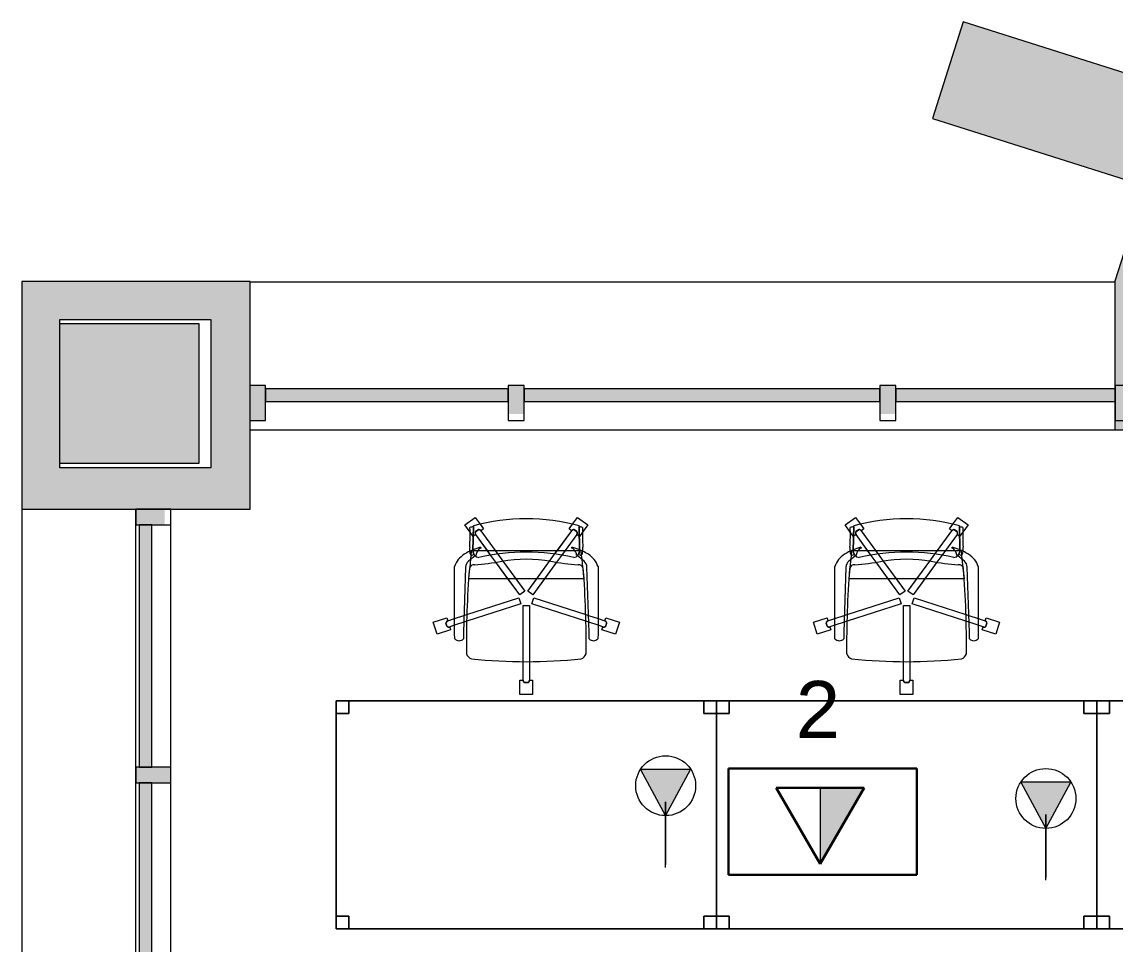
# Model space of a CAD drawing. Header units: inches. Extents: x 385 to 2249, y -1781 to -36.
# Drawn here: x 392.5 to 565, y -181.6 to -36 of the extents above; entities that cross this region are included whole.
import ezdxf

# ---------------------------------------------------------------- set-up
doc = ezdxf.new("R2010")
doc.units = ezdxf.units.IN
doc.header["$MEASUREMENT"] = 0
for name, color, linetype, lineweight in [('A-ANNO-NOTE', 131, 'Continuous', 30), ('A-COLS', 52, 'Continuous', 13), ('A-DETL', 90, 'Continuous', 9), ('A-GLAZ-CURT', 52, 'Continuous', 13), ('A-GLAZ-CWMG', 51, 'Continuous', 13), ('A-WALL', 113, 'Continuous', 13), ('I-FURN', 30, 'Continuous', 9)]:
    doc.layers.add(name, color=color, linetype=linetype, lineweight=lineweight)
doc.styles.add('Swis721 Lt BT', font='swissl.ttf', dxfattribs={"height": 9})

# ---------------------------------------------------------------- blocks, each defined once
blk = doc.blocks.new('Walls 16 - Walls 16-5039104-Level 5 POWER _ SIGNAL')
at = {"layer": 'A-WALL', "lineweight": 9}
blk.add_hatch(color=7, dxfattribs=at).paths.add_polyline_path([(569.72, -100.39), (570.95, -100.39), (570.95, -84.81), (608.32, -96.67), (609.38, -93.33), (570.95, -81.14), (570.95, -77.82), (576.7, -59.71), (626.93, -75.65), (629.3, -68.18), (591.27, -56.11), (591.87, -54.21), (579.67, -50.34), (580.28, -48.43), (541.01, -35.97), (536.17, -51.22), (569.72, -61.87), (564.95, -76.89), (564.98, -100.39)], flags=0)
at = {"layer": 'A-WALL', "color": 8, "lineweight": 20}
for p, q in [((541.01, -35.97), (536.17, -51.22)), ((580.28, -48.43), (541.01, -35.97)), ((579.67, -50.34), (580.28, -48.43)), ((536.17, -51.22), (569.72, -61.87)), ((591.87, -54.21), (579.67, -50.34)), ((591.27, -56.11), (591.87, -54.21)), ((629.3, -68.18), (591.27, -56.11)), ((570.95, -77.82), (576.7, -59.71)), ((576.7, -59.71), (616.08, -72.2)), ((569.72, -61.87), (564.95, -76.89)), ((627.49, -73.91), (629.3, -68.18)), ((564.95, -76.89), (564.95, -100.39)), ((570.95, -81.14), (570.95, -77.82)), ((609.38, -93.33), (570.95, -81.14)), ((570.95, -100.39), (570.95, -84.81)), ((570.95, -84.81), (608.32, -96.67)), ((564.95, -100.39), (570.95, -100.39))]:
    blk.add_line(p, q, dxfattribs=at)
blk = doc.blocks.new('System Panel - Glazed 2-5040567-Level 5 POWER _ SIGNAL')
at = {"layer": 'A-GLAZ-CURT', "lineweight": 9}
blk.add_hatch(color=7, dxfattribs=at).paths.add_polyline_path([(-19.14, 0.25), (19.14, 0.25), (19.14, 2.25), (-19.14, 2.25)], flags=0)
at = {"layer": 'A-GLAZ-CURT', "color": 8, "lineweight": 20}
for p, q in [((19.14, 2.25), (-19.14, 2.25)), ((-19.14, 2.25), (-19.14, 0.25)), ((19.14, 0.25), (19.14, 2.25)), ((-19.14, 0.25), (19.14, 0.25))]:
    blk.add_line(p, q, dxfattribs=at)
blk = doc.blocks.new('Rectangular Mullion - 2_5_ x 5_ rectangular-5019623-Level 5 POWER _ SIGNAL')
at = {"layer": 'A-GLAZ-CWMG', "lineweight": 9}
blk.add_hatch(color=7, dxfattribs=at).paths.add_polyline_path([(0, 1.76), (0, -2.75), (-2.5, -2.75), (-2.5, 1.76), (-1.23, 1.76)], flags=0)
at = {"layer": 'A-GLAZ-CWMG', "color": 8, "lineweight": 20}
for p, q in [((-2.5, 2.75), (0, 2.75)), ((-2.5, -2.75), (-2.5, 2.75)), ((0, 2.75), (0, -2.75)), ((0, -2.75), (-2.5, -2.75))]:
    blk.add_line(p, q, dxfattribs=at)
blk = doc.blocks.new('Rectangular Mullion - 2_5_ x 5_ rectangular-5019624-Level 5 POWER _ SIGNAL')
at = {"layer": 'A-GLAZ-CWMG', "lineweight": 9}
blk.add_hatch(color=7, dxfattribs=at).paths.add_polyline_path([(-2.5, 2.75), (-2.5, -2.75), (0, -2.75), (0, 2.75), (-1.59, 2.75)], flags=0)
at = {"layer": 'A-GLAZ-CWMG', "color": 8, "lineweight": 20}
for p, q in [((0, 2.75), (-2.5, 2.75)), ((-2.5, 2.75), (-2.5, -2.75)), ((0, -2.75), (0, 2.75)), ((-2.5, -2.75), (0, -2.75))]:
    blk.add_line(p, q, dxfattribs=at)
blk = doc.blocks.new('System Panel - Glazed 2-5040822-Level 5 POWER _ SIGNAL')
at = {"layer": 'A-GLAZ-CURT', "lineweight": 9}
blk.add_hatch(color=7, dxfattribs=at).paths.add_polyline_path([(-28.08, 0.25), (28.08, 0.25), (28.08, 2.25), (-28.08, 2.25)], flags=0)
at = {"layer": 'A-GLAZ-CURT', "color": 8, "lineweight": 20}
for p, q in [((28.08, 2.25), (-28.08, 2.25)), ((-28.08, 2.25), (-28.08, 0.25)), ((28.08, 0.25), (28.08, 2.25)), ((-28.08, 0.25), (28.08, 0.25))]:
    blk.add_line(p, q, dxfattribs=at)
blk = doc.blocks.new('System Panel - Glazed 2-5123284-Level 5 POWER _ SIGNAL')
at = {"layer": 'A-GLAZ-CURT', "lineweight": 9}
blk.add_hatch(color=7, dxfattribs=at).paths.add_polyline_path([(17.28, 0.25), (17.28, 2.25), (-17.3, 2.25), (-17.3, 0.25)], flags=0)
at = {"layer": 'A-GLAZ-CURT', "color": 8, "lineweight": 20}
for p, q in [((17.3, 2.25), (-17.3, 2.25)), ((-17.3, 2.25), (-17.3, 0.25)), ((17.3, 0.25), (17.3, 2.25)), ((-17.3, 0.25), (17.3, 0.25))]:
    blk.add_line(p, q, dxfattribs=at)
blk = doc.blocks.new('Rectangular Mullion - 2_5_ x 5_ rectangular-V1-Level 5 POWER _ SIGNAL')
at = {"layer": 'A-GLAZ-CWMG', "color": 8, "lineweight": 20}
for p, q in [((-2.5, 2.75), (0, 2.75)), ((-2.5, -2.75), (-2.5, 2.75)), ((0, 2.75), (0, -2.75)), ((0, -2.75), (-2.5, -2.75))]:
    blk.add_line(p, q, dxfattribs=at)
blk = doc.blocks.new('Rectangular Column - 24_ x 24_ 2-5010604-Level 5 POWER _ SIGNAL')
at = {"layer": 'A-COLS', "lineweight": 9}
blk.add_hatch(color=7, dxfattribs=at).paths.add_polyline_path([(-11, -11), (11, -11), (11, 11), (-11, 11)], flags=0)
at = {"layer": 'A-COLS', "color": 8, "lineweight": 20}
for p, q in [((11, 11), (-11, 11)), ((-11, 11), (-11, -11)), ((11, -11), (11, 11)), ((-11, -11), (11, -11))]:
    blk.add_line(p, q, dxfattribs=at)
blk = doc.blocks.new('System Panel - Glazed 2-5041578-Level 5 POWER _ SIGNAL')
at = {"layer": 'A-GLAZ-CURT', "lineweight": 9}
blk.add_hatch(color=7, dxfattribs=at).paths.add_polyline_path([(-19.13, 0.25), (19.13, 0.25), (19.13, 2.25), (-19.13, 2.25)], flags=0)
at = {"layer": 'A-GLAZ-CURT', "color": 8, "lineweight": 20}
for p, q in [((19.13, 2.25), (-19.13, 2.25)), ((-19.13, 2.25), (-19.13, 0.25)), ((19.13, 0.25), (19.13, 2.25)), ((-19.13, 0.25), (19.13, 0.25))]:
    blk.add_line(p, q, dxfattribs=at)
blk = doc.blocks.new('System Panel - Glazed 2-5123525-Level 5 POWER _ SIGNAL')
at = {"layer": 'A-GLAZ-CURT', "lineweight": 9}
blk.add_hatch(color=7, dxfattribs=at).paths.add_polyline_path([(-29.125, 0.25), (29.125, 0.25), (29.125, 2.25), (-29.125, 2.25)], flags=0)
at = {"layer": 'A-GLAZ-CURT', "color": 8, "lineweight": 20}
for p, q in [((29.125, 2.25), (-29.125, 2.25)), ((-29.125, 2.25), (-29.125, 0.25)), ((29.125, 0.25), (29.125, 2.25)), ((-29.125, 0.25), (29.125, 0.25))]:
    blk.add_line(p, q, dxfattribs=at)
blk = doc.blocks.new('Walls 52 - Walls 3-5097386-Level 5 POWER _ SIGNAL')
at = {"layer": 'A-WALL', "lineweight": 9}
blk.add_line((41.5, -1605.9), (41.5, -1742.38), dxfattribs=at)
blk = doc.blocks.new('Walls 53 - Walls 3-5097398-Level 5 POWER _ SIGNAL')
at = {"layer": 'A-WALL', "lineweight": 9}
for p, q in [((40.36, -1605.91), (40.36, -2559.92)), ((58.34, -1946.29), (58.34, -1605.91))]:
    blk.add_line(p, q, dxfattribs=at)
blk = doc.blocks.new('Walls 123 - Walls 1-5527625-Level 5 POWER _ SIGNAL')
at = {"layer": 'A-WALL', "lineweight": 9}
h = blk.add_hatch(color=7, dxfattribs=at)
h.paths.add_polyline_path([(59.47, -481.89), (59.44, -445.95), (23.47, -445.95), (23.47, -481.89), (41.45, -481.89)], flags=0)
h.paths.add_polyline_path([(53.3, -475.4), (29.44, -475.4), (29.44, -451.99), (53.3, -451.99)], flags=0)
at = {"layer": 'A-WALL', "color": 8, "lineweight": 20}
for p, q in [((59.47, -445.95), (23.47, -445.95)), ((23.47, -445.95), (23.47, -481.89)), ((59.47, -481.89), (59.47, -445.95)), ((29.44, -452.64), (29.44, -451.99)), ((29.44, -451.99), (53.3, -451.99)), ((53.3, -451.99), (53.3, -475.4)), ((29.44, -475.4), (29.44, -474.64)), ((53.3, -475.4), (29.44, -475.4)), ((23.47, -481.89), (59.47, -481.89))]:
    blk.add_line(p, q, dxfattribs=at)
blk = doc.blocks.new('Rectangular Table - Rectangular Table-5809079-Level 5 POWER _ SIGNAL')
at = {"layer": 'I-FURN'}
for p, q in [((-28, 18), (-30, 18)), ((-30, 18), (-30, 16)), ((-30, 16), (-30, 18)), ((-30, 18), (-28, 18)), ((30, 18), (-30, 18)), ((-30, 18), (-30, -18)), ((-30, -18), (-30, 18)), ((-30, 18), (30, 18)), ((-28, 16), (-28, 18)), ((-28, 18), (-28, 16)), ((28, 18), (28, 16)), ((30, 18), (28, 18)), ((28, 18), (30, 18)), ((28, 16), (28, 18)), ((30, 16), (30, 18)), ((30, 18), (30, 16)), ((30, -18), (30, 18)), ((30, 18), (30, -18)), ((-30, 16), (-28, 16)), ((-28, 16), (-30, 16)), ((28, 16), (30, 16)), ((30, 16), (28, 16)), ((-28, -16), (-30, -16)), ((-30, -16), (-30, -18)), ((-30, -18), (-30, -16)), ((-30, -16), (-28, -16)), ((-28, -18), (-28, -16)), ((-28, -16), (-28, -18)), ((30, -16), (28, -16)), ((28, -16), (28, -18)), ((28, -18), (28, -16)), ((28, -16), (30, -16)), ((30, -18), (30, -16)), ((30, -16), (30, -18)), ((-30, -18), (-28, -18)), ((-28, -18), (-30, -18)), ((-30, -18), (30, -18)), ((30, -18), (-30, -18)), ((28, -18), (30, -18)), ((30, -18), (28, -18))]:
    blk.add_line(p, q, dxfattribs=at)
blk = doc.blocks.new('F-Haworth_Chair_X99-Seminar - X99 Advanced Seminar Chair-5164093-Level 5 POWER _ SIGNAL')
at = {"layer": 'I-FURN'}
for p, q in [((-1, 15.13), (1, 15.13)), ((-1, 12.88), (-1, 15.13)), ((-1, 15.13), (1, 15.13)), ((-1, 12.88), (-1, 15.13)), ((1, 15.13), (1, 12.88)), ((1, 15.13), (1, 12.88)), ((-0.52, 12.88), (-1, 12.88)), ((-0.52, 12.88), (-1, 12.88)), ((-0.5, 9.91), (-0.5, 12.88)), ((-0.5, 9.91), (-0.5, 12.88)), ((0.26, 13.26), (-0.26, 13.26)), ((0.26, 13.26), (-0.26, 13.26)), ((-0.25, 13.25), (0.25, 13.25)), ((-0.25, 13.25), (0.25, 13.25)), ((0.5, 12.88), (0.5, 9.91)), ((0.5, 12.88), (0.5, 9.91)), ((1, 12.88), (0.52, 12.88)), ((1, 12.88), (0.52, 12.88)), ((-0.5, 1.08), (-0.5, 9.91)), ((-0.5, 1.08), (-0.5, 9.91)), ((0.5, 9.91), (0.5, 1.08)), ((0.5, 9.91), (0.5, 1.08)), ((-14.69, 3.72), (-14.08, 5.62)), ((-14.69, 3.72), (-14.08, 5.62)), ((-14.08, 5.62), (-11.94, 4.93)), ((-14.08, 5.62), (-11.94, 4.93)), ((-11.32, 5.48), (-11.3, 6.32)), ((-11.32, -5.06), (-11.32, 5.48)), ((-9.92, 6.36), (-9.92, 5.36)), ((-9.92, 5.36), (-9.57, -4.97)), ((9.57, -4.97), (9.92, 5.36)), ((9.92, 5.36), (9.92, 6.36)), ((11.3, 6.32), (11.32, 5.48)), ((11.32, 5.48), (11.32, -5.06)), ((11.94, 4.93), (14.08, 5.62)), ((11.94, 4.93), (14.08, 5.62)), ((14.08, 5.62), (14.69, 3.72)), ((14.08, 5.62), (14.69, 3.72)), ((-12.55, 3.03), (-14.69, 3.72)), ((-12.55, 3.03), (-14.69, 3.72)), ((-12.53, 4.34), (-12.69, 3.85)), ((-12.53, 4.34), (-12.69, 3.85)), ((-12.68, 3.86), (-12.52, 4.33)), ((-12.68, 3.86), (-12.52, 4.33)), ((-12.4, 3.49), (-12.55, 3.03)), ((-12.4, 3.49), (-12.55, 3.03)), ((-11.32, 3.15), (-12.4, 3.5)), ((-11.32, 3.15), (-12.4, 3.5)), ((-11.94, 4.93), (-12.09, 4.47)), ((-11.94, 4.93), (-12.09, 4.47)), ((-12.09, 4.45), (-11.32, 4.21)), ((-12.09, 4.45), (-11.32, 4.21)), ((-11.32, 4.21), (-9.86, 3.73)), ((-11.32, 4.21), (-9.86, 3.73)), ((-9.86, 3.73), (-9.38, 3.57)), ((-9.86, 3.73), (-9.38, 3.57)), ((-9.38, 3.57), (-0.87, 0.81)), ((-9.38, 3.57), (-0.87, 0.81)), ((0.87, 0.81), (9.38, 3.57)), ((0.87, 0.81), (9.38, 3.57)), ((9.38, 3.57), (9.86, 3.73)), ((9.38, 3.57), (9.86, 3.73)), ((9.86, 3.73), (11.32, 4.21)), ((9.86, 3.73), (11.32, 4.21)), ((11.32, 4.21), (12.09, 4.45)), ((11.32, 4.21), (12.09, 4.45)), ((12.4, 3.5), (11.32, 3.15)), ((12.4, 3.5), (11.32, 3.15)), ((12.09, 4.47), (11.94, 4.93)), ((12.09, 4.47), (11.94, 4.93)), ((12.55, 3.03), (12.4, 3.49)), ((12.55, 3.03), (12.4, 3.49)), ((12.52, 4.33), (12.68, 3.86)), ((12.52, 4.33), (12.68, 3.86)), ((12.69, 3.85), (12.53, 4.34)), ((12.69, 3.85), (12.53, 4.34)), ((14.69, 3.72), (12.55, 3.03)), ((14.69, 3.72), (12.55, 3.03)), ((-9.83, 2.67), (-11.32, 3.15)), ((-9.83, 2.67), (-11.32, 3.15)), ((-9.37, 2.52), (-9.83, 2.67)), ((-9.37, 2.52), (-9.83, 2.67)), ((-1.18, -0.14), (-9.37, 2.52)), ((-1.18, -0.14), (-9.37, 2.52)), ((9.37, 2.52), (1.18, -0.14)), ((9.37, 2.52), (1.18, -0.14)), ((9.83, 2.67), (9.37, 2.52)), ((9.83, 2.67), (9.37, 2.52)), ((11.32, 3.15), (9.83, 2.67)), ((11.32, 3.15), (9.83, 2.67)), ((-0.87, 0.81), (-1.18, -0.14)), ((-0.87, 0.81), (-1.18, -0.14)), ((0.5, 1.08), (-0.5, 1.08)), ((0.5, 1.08), (-0.5, 1.08)), ((1.18, -0.14), (0.87, 0.81)), ((1.18, -0.14), (0.87, 0.81)), ((-4.79, -5.75), (-1.04, -0.58)), ((-0.23, -1.17), (-3.68, -5.91)), ((-2.89, -3.12), (-1.04, -0.58)), ((-0.23, -1.17), (-1.65, -3.12)), ((-1.04, -0.58), (-0.23, -1.17)), ((-1.04, -0.58), (-0.23, -1.17)), ((0.23, -1.17), (1.04, -0.58)), ((0.23, -1.17), (1.04, -0.58)), ((1.65, -3.12), (0.23, -1.17)), ((3.68, -5.91), (0.23, -1.17)), ((1.04, -0.58), (2.89, -3.12)), ((1.04, -0.58), (4.79, -5.75)), ((-9.07, -3.12), (-2.89, -3.12)), ((-9.07, -3.2), (-9.07, -3.12)), ((-8.9, -4.8), (-9.07, -3.2)), ((-4.79, -5.75), (-2.89, -3.12)), ((-1.65, -3.12), (-3.68, -5.91)), ((-2.89, -3.12), (-1.65, -3.12)), ((-1.65, -3.12), (1.65, -3.12)), ((1.65, -3.12), (2.89, -3.12)), ((3.68, -5.91), (1.65, -3.12)), ((2.89, -3.12), (9.07, -3.12)), ((2.89, -3.12), (4.79, -5.75)), ((9.07, -3.2), (8.9, -4.8)), ((9.07, -3.12), (9.07, -3.2)), ((-8.88, -4.99), (-8.89, -4.91)), ((-8.75, -6.22), (-8.88, -4.99)), ((8.88, -4.99), (8.75, -6.22)), ((8.89, -4.91), (8.88, -4.99)), ((-9.13, -5.92), (-8.07, -6.77)), ((-8.68, -6.87), (-8.75, -6.22)), ((-8.62, -7.42), (-8.68, -6.87)), ((-8.61, -6.81), (-8.23, -6.95)), ((-8.03, -6.81), (-7.95, -6.87)), ((-7.97, -10.12), (-5.57, -6.82)), ((-6.14, -7.6), (-5.57, -6.82)), ((-5.57, -6.82), (-4.79, -5.75)), ((-5.57, -6.82), (-4.79, -5.75)), ((-3.68, -5.91), (-4.47, -7.01)), ((-3.68, -5.91), (-4.47, -7.01)), ((4.47, -7.01), (3.68, -5.91)), ((4.47, -7.01), (3.68, -5.91)), ((4.79, -5.75), (5.57, -6.82)), ((4.79, -5.75), (5.57, -6.82)), ((5.57, -6.82), (6.14, -7.6)), ((5.57, -6.82), (7.97, -10.12)), ((7.95, -6.87), (8.03, -6.81)), ((8.07, -6.77), (9.13, -5.92)), ((8.23, -6.95), (8.61, -6.81)), ((8.68, -6.87), (8.62, -7.42)), ((8.75, -6.22), (8.68, -6.87)), ((-8.6, -7.6), (-8.62, -7.43)), ((-8.49, -7.6), (-8.56, -7.6)), ((-8.42, -7.57), (-8.34, -11.37)), ((-8.34, -11.52), (-8.42, -7.57)), ((-7.65, -7.6), (-8.4, -7.6)), ((-7.97, -10.12), (-6.14, -7.6)), ((-6.14, -7.6), (-7.65, -7.6)), ((-7.18, -7.99), (-7.21, -8.13)), ((-4.47, -7.01), (-7.16, -10.71)), ((-4.9, -7.6), (-7.16, -10.71)), ((-4.9, -7.6), (-6.14, -7.6)), ((-4.47, -7.01), (-4.9, -7.6)), ((4.9, -7.6), (-4.9, -7.6)), ((4.9, -7.6), (4.47, -7.01)), ((7.16, -10.71), (4.47, -7.01)), ((6.14, -7.6), (4.9, -7.6)), ((7.16, -10.71), (4.9, -7.6)), ((7.65, -7.6), (6.14, -7.6)), ((6.14, -7.6), (7.97, -10.12)), ((7.21, -8.13), (7.18, -7.99)), ((8.4, -7.6), (7.65, -7.6)), ((8.34, -11.37), (8.42, -7.57)), ((8.42, -7.57), (8.34, -11.52)), ((8.56, -7.6), (8.49, -7.6)), ((8.62, -7.43), (8.6, -7.6)), ((-8.88, -10.52), (-8.38, -9.83)), ((-8.88, -10.52), (-8.38, -9.83)), ((-8.38, -9.83), (-7.99, -10.11)), ((-8.38, -9.83), (-7.99, -10.11)), ((7.99, -10.11), (8.38, -9.83)), ((7.99, -10.11), (8.38, -9.83)), ((8.38, -9.83), (8.88, -10.52)), ((8.38, -9.83), (8.88, -10.52)), ((-9.7, -11.65), (-8.88, -10.52)), ((-9.7, -11.65), (-8.88, -10.52)), ((-8.08, -12.82), (-9.7, -11.65)), ((-8.08, -12.82), (-9.7, -11.65)), ((-7.29, -11.74), (-8.08, -12.82)), ((-7.29, -11.74), (-8.08, -12.82)), ((-8, -10.58), (-7.59, -10.88)), ((-8, -10.58), (-7.59, -10.88)), ((-7.59, -10.87), (-7.99, -10.57)), ((-7.59, -10.87), (-7.99, -10.57)), ((-6.76, -11), (-7.29, -11.74)), ((-6.76, -11), (-7.29, -11.74)), ((-7.15, -10.72), (-6.76, -11)), ((-7.15, -10.72), (-6.76, -11)), ((6.76, -11), (7.15, -10.72)), ((6.76, -11), (7.15, -10.72)), ((7.29, -11.74), (6.76, -11)), ((7.29, -11.74), (6.76, -11)), ((8.08, -12.82), (7.29, -11.74)), ((8.08, -12.82), (7.29, -11.74)), ((7.99, -10.57), (7.59, -10.87)), ((7.99, -10.57), (7.59, -10.87)), ((7.59, -10.88), (8, -10.58)), ((7.59, -10.88), (8, -10.58)), ((9.7, -11.65), (8.08, -12.82)), ((9.7, -11.65), (8.08, -12.82)), ((8.88, -10.52), (9.7, -11.65)), ((8.88, -10.52), (9.7, -11.65))]:
    blk.add_line(p, q, dxfattribs=at)
for centre, radius, start, end in [((-0.11, 12.88), 0.407, 111.1651, 180.8349), ((-0.11, 12.88), 0.407, 166.9009, 180.8349), ((-0.11, 12.88), 0.407, 152.967, 166.9009), ((-0.09, 12.88), 0.406, 112.6199, 180), ((-0.09, 12.88), 0.406, 166.524, 180), ((-0.09, 12.88), 0.406, 126.0959, 166.524), ((-0.11, 12.88), 0.407, 125.0991, 152.967), ((-0.11, 12.88), 0.407, 111.1651, 125.0991), ((-0.09, 12.88), 0.406, 112.6199, 126.0959), ((0.09, 12.88), 0.406, 53.9041, 67.3801), ((0.09, 12.88), 0.406, 0, 67.3801), ((0.11, 12.88), 0.407, 54.9009, 68.8349), ((0.11, 12.88), 0.407, 359.1651, 68.8349), ((0.09, 12.88), 0.406, 0, 53.9041), ((0.11, 12.88), 0.407, 40.967, 54.9009), ((0.11, 12.88), 0.407, 13.0991, 40.967), ((0.11, 12.88), 0.407, 359.1651, 13.0991), ((-8.21, 8.28), 1.31, 110.0433, 159.9567), ((144.06, 7.32), 153.52, 179.4749, 184.5213), ((0, -75.01), 84.96, 84.1475, 95.8525), ((8.21, 8.28), 1.31, 20.0433, 69.9567), ((-144.06, 7.32), 153.52, 355.4787, 0.5251), ((-10.58, 5.68), 0.956, 45.8901, 138.1099), ((10.58, 5.68), 0.956, 41.8901, 134.1099), ((-12.28, 3.88), 0.407, 183.1651, 224.967), ((-12.28, 3.88), 0.407, 183.1651, 252.8349), ((-12.27, 3.89), 0.406, 184.6199, 198.0959), ((-12.27, 3.89), 0.406, 184.6199, 252), ((-12.27, 3.89), 0.406, 198.0959, 238.524), ((-12.28, 3.88), 0.407, 224.967, 252.8349), ((-12.22, 4.09), 0.407, 71.1651, 140.8349), ((-12.22, 4.09), 0.407, 71.1651, 140.8349), ((-12.22, 4.07), 0.406, 85.476, 139.3801), ((-12.22, 4.07), 0.406, 72, 139.3801), ((-12.27, 3.89), 0.406, 238.524, 252), ((-12.22, 4.07), 0.406, 72, 85.476), ((12.22, 4.09), 0.407, 39.1651, 108.8349), ((12.22, 4.09), 0.407, 39.1651, 108.8349), ((12.22, 4.07), 0.406, 81.0479, 108), ((12.22, 4.07), 0.406, 40.6199, 108), ((12.22, 4.07), 0.406, 40.6199, 81.0479), ((12.27, 3.89), 0.406, 288, 355.3801), ((12.28, 3.88), 0.407, 287.1651, 356.8349), ((12.27, 3.89), 0.406, 288, 341.9041), ((12.28, 3.88), 0.407, 287.1651, 315.033), ((12.28, 3.88), 0.407, 315.033, 356.8349), ((12.27, 3.89), 0.406, 341.9041, 355.3801), ((-7.87, -3.92), 3.63, 198.1789, 238.0478), ((-8.18, -4.9), 1.39, 182.8013, 227.1078), ((-8.24, -4.59), 0.763, 194.2338, 275.7662), ((8.24, -4.59), 0.763, 264.2338, 345.7662), ((8.18, -4.9), 1.39, 312.8922, 357.1987), ((7.87, -3.92), 3.63, 301.9522, 341.8211), ((-8.28, -7.33), 0.613, 122.5427, 170.0936), ((-7.37, -7.55), 1.05, 95.9554, 181.1786), ((-11.32, -48.08), 42.84, 79.9767, 85.7699), ((-6.55, -6.76), 1.38, 185.0878, 199.5533), ((0, 26.49), 33.83, 257.2285, 282.7715), ((0, 15.97), 22.19, 259.9767, 280.0233), ((11.32, -48.08), 42.84, 94.2301, 100.0233), ((7.37, -7.55), 1.05, 358.8214, 84.0446), ((6.55, -6.76), 1.38, 327.5752, 354.9122), ((8.28, -7.33), 0.613, 9.9064, 57.4573), ((-4.71, 1.15), 9.61, 238.0478, 243.9964), ((-5.2, -7.86), 3.74, 170.0936, 184.0143), ((-36.06, -10.03), 27.2, 357.4882, 4.0143), ((-4.71, 1.15), 9.61, 243.9964, 246.4906), ((-4.71, 1.15), 9.61, 246.6393, 247.073), ((-7.37, -7.55), 1.05, 145.2002, 181.1786), ((-4.71, 1.15), 9.61, 247.2631, 254.9334), ((-6.55, -6.76), 1.38, 199.5533, 212.4248), ((-6.55, -6.76), 1.38, 214.0187, 228.4842), ((-6.55, -6.76), 1.38, 228.4842, 242.9497), ((6.55, -6.76), 1.38, 297.0503, 311.5158), ((4.71, 1.15), 9.61, 285.0666, 292.7369), ((6.55, -6.76), 1.38, 311.5158, 325.9813), ((7.37, -7.55), 1.05, 358.8214, 34.7998), ((4.71, 1.15), 9.61, 292.927, 293.3607), ((4.71, 1.15), 9.61, 293.5094, 296.0036), ((36.06, -10.03), 27.2, 175.9857, 182.5118), ((5.2, -7.86), 3.74, 355.9857, 9.9064), ((4.71, 1.15), 9.61, 296.0036, 301.9522), ((-7.66, -10.36), 0.407, 143.1651, 212.8349), ((-7.66, -10.36), 0.407, 171.033, 184.967), ((-7.66, -10.36), 0.407, 157.0991, 171.033), ((-7.64, -10.36), 0.406, 157.476, 211.3801), ((-7.64, -10.36), 0.406, 170.9521, 211.3801), ((-7.66, -10.36), 0.407, 143.1651, 157.0991), ((-7.64, -10.36), 0.406, 144, 170.9521), ((-7.64, -10.36), 0.406, 144, 157.476), ((7.64, -10.36), 0.406, 22.524, 36), ((7.64, -10.36), 0.406, 22.524, 36), ((7.66, -10.36), 0.407, 22.9009, 36.8349), ((7.66, -10.36), 0.407, 355.033, 36.8349), ((7.64, -10.36), 0.406, 9.0479, 22.524), ((7.64, -10.36), 0.406, 355.5719, 22.524), ((7.66, -10.36), 0.407, 8.967, 22.9009), ((7.64, -10.36), 0.406, 355.5719, 9.0479), ((7.66, -10.36), 0.407, 355.033, 8.967), ((0, 20.73), 33.17, 254.4478, 255.4234), ((0, 20.29), 32.89, 255.304, 284.6925), ((-7.66, -10.36), 0.407, 184.967, 198.9009), ((-7.66, -10.36), 0.407, 198.9009, 212.8349), ((-7.49, -10.47), 0.406, 256.6199, 297.0479), ((-7.49, -10.47), 0.406, 256.6199, 283.5719), ((-7.48, -10.49), 0.407, 255.1651, 269.0991), ((-7.48, -10.49), 0.407, 255.1651, 283.033), ((-7.48, -10.49), 0.407, 269.0991, 283.033), ((-7.49, -10.47), 0.406, 283.5719, 297.0479), ((-7.48, -10.49), 0.407, 283.033, 324.8349), ((-7.48, -10.49), 0.407, 283.033, 296.967), ((-7.49, -10.47), 0.406, 297.0479, 310.524), ((-7.49, -10.47), 0.406, 297.0479, 310.524), ((-7.48, -10.49), 0.407, 296.967, 310.9009), ((-7.49, -10.47), 0.406, 310.524, 324), ((-7.49, -10.47), 0.406, 310.524, 324), ((-7.48, -10.49), 0.407, 310.9009, 324.8349), ((7.48, -10.49), 0.407, 215.1651, 229.0991), ((7.48, -10.49), 0.407, 215.1651, 270.9009), ((7.49, -10.47), 0.406, 216, 256.4281), ((7.49, -10.47), 0.406, 216, 283.3801), ((7.48, -10.49), 0.407, 229.0991, 243.033), ((7.48, -10.49), 0.407, 243.033, 256.967), ((7.48, -10.49), 0.407, 256.967, 270.9009), ((7.49, -10.47), 0.406, 256.4281, 269.9041), ((7.49, -10.47), 0.406, 269.9041, 283.3801), ((7.48, -10.49), 0.407, 270.9009, 284.8349), ((7.48, -10.49), 0.407, 270.9009, 284.8349), ((7.64, -10.36), 0.406, 328.6199, 342.0959), ((7.64, -10.36), 0.406, 328.6199, 342.0959), ((7.66, -10.36), 0.407, 327.1651, 355.033), ((7.66, -10.36), 0.407, 327.1651, 341.0991), ((7.64, -10.36), 0.406, 342.0959, 355.5719), ((7.64, -10.36), 0.406, 342.0959, 355.5719), ((7.66, -10.36), 0.407, 341.0991, 355.033), ((0, 20.73), 33.17, 284.5766, 285.5522)]:
    blk.add_arc(centre, radius, start, end, dxfattribs=at)
blk = doc.blocks.new('F-Haworth_Chair_X99-Seminar - X99 Advanced Seminar Chair-V12-Level 5 POWER _ SIGNAL')
at = {"layer": 'I-FURN'}
for p, q in [((-1, 15.13), (1, 15.13)), ((-1, 12.88), (-1, 15.13)), ((-1, 15.13), (1, 15.13)), ((-1, 12.88), (-1, 15.13)), ((1, 15.13), (1, 12.88)), ((1, 15.13), (1, 12.88)), ((-0.52, 12.88), (-1, 12.88)), ((-0.52, 12.88), (-1, 12.88)), ((-0.5, 9.91), (-0.5, 12.88)), ((-0.5, 9.91), (-0.5, 12.88)), ((0.26, 13.26), (-0.26, 13.26)), ((0.26, 13.26), (-0.26, 13.26)), ((-0.25, 13.25), (0.25, 13.25)), ((-0.25, 13.25), (0.25, 13.25)), ((0.5, 12.88), (0.5, 9.91)), ((0.5, 12.88), (0.5, 9.91)), ((1, 12.88), (0.52, 12.88)), ((1, 12.88), (0.52, 12.88)), ((-0.5, 1.08), (-0.5, 9.91)), ((-0.5, 1.08), (-0.5, 9.91)), ((0.5, 9.91), (0.5, 1.08)), ((0.5, 9.91), (0.5, 1.08)), ((-14.69, 3.72), (-14.08, 5.62)), ((-14.69, 3.72), (-14.08, 5.62)), ((-14.08, 5.62), (-11.94, 4.93)), ((-14.08, 5.62), (-11.94, 4.93)), ((-11.32, 5.48), (-11.3, 6.32)), ((-11.32, -5.06), (-11.32, 5.48)), ((-9.92, 6.36), (-9.92, 5.36)), ((-9.92, 5.36), (-9.57, -4.97)), ((9.57, -4.97), (9.92, 5.36)), ((9.92, 5.36), (9.92, 6.36)), ((11.3, 6.32), (11.32, 5.48)), ((11.32, 5.48), (11.32, -5.06)), ((11.94, 4.93), (14.08, 5.62)), ((11.94, 4.93), (14.08, 5.62)), ((14.08, 5.62), (14.69, 3.72)), ((14.08, 5.62), (14.69, 3.72)), ((-12.55, 3.03), (-14.69, 3.72)), ((-12.55, 3.03), (-14.69, 3.72)), ((-12.53, 4.34), (-12.69, 3.85)), ((-12.53, 4.34), (-12.69, 3.85)), ((-12.68, 3.86), (-12.52, 4.33)), ((-12.68, 3.86), (-12.52, 4.33)), ((-12.4, 3.49), (-12.55, 3.03)), ((-12.4, 3.49), (-12.55, 3.03)), ((-11.32, 3.15), (-12.4, 3.5)), ((-11.32, 3.15), (-12.4, 3.5)), ((-11.94, 4.93), (-12.09, 4.47)), ((-11.94, 4.93), (-12.09, 4.47)), ((-12.09, 4.45), (-11.32, 4.21)), ((-12.09, 4.45), (-11.32, 4.21)), ((-11.32, 4.21), (-9.86, 3.73)), ((-11.32, 4.21), (-9.86, 3.73)), ((-9.86, 3.73), (-9.38, 3.57)), ((-9.86, 3.73), (-9.38, 3.57)), ((-9.38, 3.57), (-0.87, 0.81)), ((-9.38, 3.57), (-0.87, 0.81)), ((0.87, 0.81), (9.38, 3.57)), ((0.87, 0.81), (9.38, 3.57)), ((9.38, 3.57), (9.86, 3.73)), ((9.38, 3.57), (9.86, 3.73)), ((9.86, 3.73), (11.32, 4.21)), ((9.86, 3.73), (11.32, 4.21)), ((11.32, 4.21), (12.09, 4.45)), ((11.32, 4.21), (12.09, 4.45)), ((12.4, 3.5), (11.32, 3.15)), ((12.4, 3.5), (11.32, 3.15)), ((11.94, 4.93), (11.94, 4.93)), ((11.94, 4.91), (11.94, 4.93)), ((12.09, 4.47), (11.94, 4.93)), ((12.09, 4.47), (11.94, 4.91)), ((12.55, 3.03), (12.4, 3.49)), ((12.55, 3.03), (12.4, 3.49)), ((12.52, 4.33), (12.68, 3.86)), ((12.52, 4.33), (12.68, 3.86)), ((12.69, 3.85), (12.53, 4.34)), ((12.69, 3.85), (12.53, 4.34)), ((14.69, 3.72), (12.55, 3.03)), ((14.69, 3.72), (12.55, 3.03)), ((-9.83, 2.67), (-11.32, 3.15)), ((-9.83, 2.67), (-11.32, 3.15)), ((-9.37, 2.52), (-9.83, 2.67)), ((-9.37, 2.52), (-9.83, 2.67)), ((-1.18, -0.14), (-9.37, 2.52)), ((-1.18, -0.14), (-9.37, 2.52)), ((9.37, 2.52), (1.18, -0.14)), ((9.37, 2.52), (1.18, -0.14)), ((9.83, 2.67), (9.37, 2.52)), ((9.83, 2.67), (9.37, 2.52)), ((11.32, 3.15), (9.83, 2.67)), ((11.32, 3.15), (9.83, 2.67)), ((-0.87, 0.81), (-1.18, -0.14)), ((-0.87, 0.81), (-1.18, -0.14)), ((0.5, 1.08), (-0.5, 1.08)), ((0.5, 1.08), (-0.5, 1.08)), ((1.18, -0.14), (0.87, 0.81)), ((1.18, -0.14), (0.87, 0.81)), ((-4.79, -5.75), (-1.04, -0.58)), ((-0.23, -1.17), (-3.68, -5.91)), ((-2.89, -3.12), (-1.04, -0.58)), ((-0.23, -1.17), (-1.65, -3.12)), ((-1.04, -0.58), (-0.23, -1.17)), ((-1.04, -0.58), (-0.23, -1.17)), ((0.23, -1.17), (1.04, -0.58)), ((0.23, -1.17), (1.04, -0.58)), ((1.65, -3.12), (0.23, -1.17)), ((3.68, -5.91), (0.23, -1.17)), ((1.04, -0.58), (2.89, -3.12)), ((1.04, -0.58), (4.79, -5.75)), ((-9.07, -3.12), (-2.89, -3.12)), ((-9.07, -3.2), (-9.07, -3.12)), ((-8.9, -4.8), (-9.07, -3.2)), ((-4.79, -5.75), (-2.89, -3.12)), ((-1.65, -3.12), (-3.68, -5.91)), ((-2.89, -3.12), (-1.65, -3.12)), ((-1.65, -3.12), (1.65, -3.12)), ((1.65, -3.12), (2.89, -3.12)), ((3.68, -5.91), (1.65, -3.12)), ((2.89, -3.12), (9.07, -3.12)), ((2.89, -3.12), (4.79, -5.75)), ((9.07, -3.2), (8.9, -4.8)), ((9.07, -3.12), (9.07, -3.2)), ((-8.88, -4.99), (-8.89, -4.91)), ((-8.75, -6.22), (-8.88, -4.99)), ((8.88, -4.99), (8.75, -6.22)), ((8.89, -4.91), (8.88, -4.99)), ((-9.13, -5.92), (-8.07, -6.77)), ((-8.68, -6.87), (-8.75, -6.22)), ((-8.62, -7.42), (-8.68, -6.87)), ((-8.61, -6.81), (-8.23, -6.95)), ((-8.03, -6.81), (-7.95, -6.87)), ((-7.97, -10.12), (-5.57, -6.82)), ((-6.14, -7.6), (-5.57, -6.82)), ((-5.57, -6.82), (-4.79, -5.75)), ((-5.57, -6.82), (-4.79, -5.75)), ((-3.68, -5.91), (-4.47, -7.01)), ((-3.68, -5.91), (-4.47, -7.01)), ((4.47, -7.01), (3.68, -5.91)), ((4.47, -7.01), (3.68, -5.91)), ((4.79, -5.75), (5.57, -6.82)), ((4.79, -5.75), (5.57, -6.82)), ((5.57, -6.82), (6.14, -7.6)), ((5.57, -6.82), (7.97, -10.12)), ((7.95, -6.87), (8.03, -6.81)), ((8.07, -6.77), (9.13, -5.92)), ((8.23, -6.95), (8.61, -6.81)), ((8.68, -6.87), (8.62, -7.42)), ((8.75, -6.22), (8.68, -6.87)), ((-8.6, -7.6), (-8.62, -7.43)), ((-8.49, -7.6), (-8.56, -7.6)), ((-8.42, -7.57), (-8.34, -11.37)), ((-8.34, -11.52), (-8.42, -7.57)), ((-7.65, -7.6), (-8.4, -7.6)), ((-7.97, -10.12), (-6.14, -7.6)), ((-6.14, -7.6), (-7.65, -7.6)), ((-7.18, -7.99), (-7.21, -8.13)), ((-4.47, -7.01), (-7.16, -10.71)), ((-4.9, -7.6), (-7.16, -10.71)), ((-4.9, -7.6), (-6.14, -7.6)), ((-4.47, -7.01), (-4.9, -7.6)), ((4.9, -7.6), (-4.9, -7.6)), ((4.9, -7.6), (4.47, -7.01)), ((7.16, -10.71), (4.47, -7.01)), ((6.14, -7.6), (4.9, -7.6)), ((7.16, -10.71), (4.9, -7.6)), ((7.65, -7.6), (6.14, -7.6)), ((6.14, -7.6), (7.97, -10.12)), ((7.21, -8.13), (7.18, -7.99)), ((8.4, -7.6), (7.65, -7.6)), ((8.34, -11.37), (8.42, -7.57)), ((8.42, -7.57), (8.34, -11.52)), ((8.56, -7.6), (8.49, -7.6)), ((8.62, -7.43), (8.6, -7.6)), ((-8.88, -10.52), (-8.38, -9.83)), ((-8.88, -10.52), (-8.38, -9.83)), ((-8.38, -9.83), (-7.99, -10.11)), ((-8.38, -9.83), (-7.99, -10.11)), ((7.99, -10.11), (8.38, -9.83)), ((7.99, -10.11), (8.38, -9.83)), ((8.38, -9.83), (8.88, -10.52)), ((8.38, -9.83), (8.88, -10.52)), ((-9.7, -11.65), (-8.88, -10.52)), ((-9.7, -11.65), (-8.88, -10.52)), ((-8.08, -12.82), (-9.7, -11.65)), ((-8.08, -12.82), (-9.7, -11.65)), ((-7.29, -11.74), (-8.08, -12.82)), ((-7.29, -11.74), (-8.08, -12.82)), ((-8, -10.58), (-7.59, -10.88)), ((-8, -10.58), (-7.59, -10.88)), ((-7.59, -10.87), (-7.99, -10.57)), ((-7.59, -10.87), (-7.99, -10.57)), ((-6.76, -11), (-7.29, -11.74)), ((-6.76, -11), (-7.29, -11.74)), ((-7.15, -10.72), (-6.76, -11)), ((-7.15, -10.72), (-6.76, -11)), ((6.76, -11), (7.15, -10.72)), ((6.76, -11), (7.15, -10.72)), ((7.29, -11.74), (6.76, -11)), ((7.29, -11.74), (6.76, -11)), ((8.08, -12.82), (7.29, -11.74)), ((8.08, -12.82), (7.29, -11.74)), ((7.99, -10.57), (7.59, -10.87)), ((7.99, -10.57), (7.59, -10.87)), ((7.59, -10.88), (8, -10.58)), ((7.59, -10.88), (8, -10.58)), ((9.7, -11.65), (8.08, -12.82)), ((9.7, -11.65), (8.08, -12.82)), ((8.88, -10.52), (9.7, -11.65)), ((8.88, -10.52), (9.7, -11.65))]:
    blk.add_line(p, q, dxfattribs=at)
for centre, radius, start, end in [((-0.11, 12.88), 0.407, 111.1651, 180.8349), ((-0.11, 12.88), 0.407, 152.967, 180.8349), ((-0.09, 12.88), 0.406, 112.6199, 180), ((-0.09, 12.88), 0.406, 166.524, 180), ((-0.09, 12.88), 0.406, 126.0959, 166.524), ((-0.11, 12.88), 0.407, 139.033, 152.967), ((-0.11, 12.88), 0.407, 111.1651, 139.033), ((-0.09, 12.88), 0.406, 112.6199, 126.0959), ((0.09, 12.88), 0.406, 53.9041, 67.3801), ((0.09, 12.88), 0.406, 0, 67.3801), ((0.11, 12.88), 0.407, 40.967, 68.8349), ((0.11, 12.88), 0.407, 359.1651, 68.8349), ((0.09, 12.88), 0.406, 0, 53.9041), ((0.11, 12.88), 0.407, 13.0991, 40.967), ((0.11, 12.88), 0.407, 359.1651, 13.0991), ((-8.21, 8.28), 1.31, 110.0433, 159.9567), ((144.06, 7.32), 153.52, 179.4749, 184.5213), ((0, -75.01), 84.96, 84.1475, 95.8525), ((8.21, 8.28), 1.31, 20.0433, 69.9567), ((-144.06, 7.32), 153.52, 355.4787, 0.5251), ((-10.58, 5.68), 0.956, 45.8901, 138.1099), ((10.58, 5.68), 0.956, 41.8901, 134.1099), ((-12.28, 3.88), 0.407, 183.1651, 252.8349), ((-12.28, 3.88), 0.407, 183.1651, 252.8349), ((-12.27, 3.89), 0.406, 184.6199, 198.0959), ((-12.27, 3.89), 0.406, 184.6199, 252), ((-12.27, 3.89), 0.406, 198.0959, 238.524), ((-12.22, 4.09), 0.407, 71.1651, 140.8349), ((-12.22, 4.09), 0.407, 71.1651, 140.8349), ((-12.22, 4.07), 0.406, 85.476, 139.3801), ((-12.22, 4.07), 0.406, 72, 139.3801), ((-12.27, 3.89), 0.406, 238.524, 252), ((-12.22, 4.07), 0.406, 72, 85.476), ((12.22, 4.09), 0.407, 67.033, 108.8349), ((12.22, 4.09), 0.407, 39.1651, 108.8349), ((12.22, 4.07), 0.406, 81.0479, 108), ((12.22, 4.07), 0.406, 40.6199, 108), ((12.22, 4.07), 0.406, 40.6199, 81.0479), ((12.22, 4.09), 0.407, 53.0991, 67.033), ((12.27, 3.89), 0.406, 288, 355.3801), ((12.28, 3.88), 0.407, 287.1651, 356.8349), ((12.27, 3.89), 0.406, 288, 341.9041), ((12.28, 3.88), 0.407, 287.1651, 315.033), ((12.22, 4.09), 0.407, 39.1651, 53.0991), ((12.28, 3.88), 0.407, 315.033, 356.8349), ((12.27, 3.89), 0.406, 341.9041, 355.3801), ((-7.87, -3.92), 3.63, 198.1789, 238.0478), ((-8.18, -4.9), 1.39, 182.8013, 227.1078), ((-8.24, -4.59), 0.763, 194.2338, 275.7662), ((8.24, -4.59), 0.763, 264.2338, 345.7662), ((8.18, -4.9), 1.39, 312.8922, 357.1987), ((7.87, -3.92), 3.63, 301.9522, 341.8211), ((-8.28, -7.33), 0.613, 122.5427, 170.0936), ((-7.37, -7.55), 1.05, 95.9554, 181.1786), ((-11.32, -48.08), 42.84, 79.9767, 85.7699), ((-6.55, -6.76), 1.38, 185.0878, 212.4248), ((0, 26.49), 33.83, 257.2285, 282.7715), ((0, 15.97), 22.19, 259.9767, 280.0233), ((11.32, -48.08), 42.84, 94.2301, 100.0233), ((7.37, -7.55), 1.05, 358.8214, 84.0446), ((6.55, -6.76), 1.38, 340.4467, 354.9122), ((8.28, -7.33), 0.613, 9.9064, 57.4573), ((-4.71, 1.15), 9.61, 238.0478, 243.9964), ((-5.2, -7.86), 3.74, 170.0936, 184.0143), ((-36.06, -10.03), 27.2, 357.4882, 4.0143), ((-4.71, 1.15), 9.61, 243.9964, 246.4906), ((-4.71, 1.15), 9.61, 246.6393, 247.073), ((-7.37, -7.55), 1.05, 145.2002, 181.1786), ((-4.71, 1.15), 9.61, 247.2631, 254.9334), ((-6.55, -6.76), 1.38, 214.0187, 228.4842), ((-6.55, -6.76), 1.38, 228.4842, 242.9497), ((6.55, -6.76), 1.38, 297.0503, 311.5158), ((4.71, 1.15), 9.61, 285.0666, 292.7369), ((6.55, -6.76), 1.38, 311.5158, 325.9813), ((6.55, -6.76), 1.38, 327.5752, 340.4467), ((7.37, -7.55), 1.05, 358.8214, 34.7998), ((4.71, 1.15), 9.61, 292.927, 293.3607), ((4.71, 1.15), 9.61, 293.5094, 296.0036), ((36.06, -10.03), 27.2, 175.9857, 182.5118), ((5.2, -7.86), 3.74, 355.9857, 9.9064), ((4.71, 1.15), 9.61, 296.0036, 301.9522), ((-7.66, -10.36), 0.407, 143.1651, 212.8349), ((-7.66, -10.36), 0.407, 143.1651, 212.8349), ((-7.64, -10.36), 0.406, 144, 211.3801), ((-7.64, -10.36), 0.406, 144, 211.3801), ((7.64, -10.36), 0.406, 342.0959, 36), ((7.64, -10.36), 0.406, 9.0479, 36), ((7.66, -10.36), 0.407, 8.967, 36.8349), ((7.66, -10.36), 0.407, 22.9009, 36.8349), ((7.66, -10.36), 0.407, 327.1651, 22.9009), ((7.64, -10.36), 0.406, 342.0959, 9.0479), ((7.66, -10.36), 0.407, 355.033, 8.967), ((0, 20.73), 33.17, 254.4478, 255.4234), ((0, 20.29), 32.89, 255.304, 284.6925), ((-7.48, -10.49), 0.407, 255.1651, 310.9009), ((-7.49, -10.47), 0.406, 256.6199, 270.0959), ((-7.49, -10.47), 0.406, 256.6199, 270.0959), ((-7.48, -10.49), 0.407, 255.1651, 269.0991), ((-7.49, -10.47), 0.406, 270.0959, 297.0479), ((-7.49, -10.47), 0.406, 270.0959, 283.5719), ((-7.48, -10.49), 0.407, 269.0991, 283.033), ((-7.49, -10.47), 0.406, 283.5719, 297.0479), ((-7.48, -10.49), 0.407, 283.033, 324.8349), ((-7.49, -10.47), 0.406, 297.0479, 324), ((-7.49, -10.47), 0.406, 297.0479, 310.524), ((-7.49, -10.47), 0.406, 310.524, 324), ((-7.48, -10.49), 0.407, 310.9009, 324.8349), ((7.48, -10.49), 0.407, 215.1651, 229.0991), ((7.48, -10.49), 0.407, 215.1651, 284.8349), ((7.49, -10.47), 0.406, 216, 256.4281), ((7.49, -10.47), 0.406, 216, 283.3801), ((7.48, -10.49), 0.407, 229.0991, 243.033), ((7.48, -10.49), 0.407, 243.033, 256.967), ((7.48, -10.49), 0.407, 256.967, 270.9009), ((7.49, -10.47), 0.406, 256.4281, 283.3801), ((7.48, -10.49), 0.407, 270.9009, 284.8349), ((7.64, -10.36), 0.406, 328.6199, 342.0959), ((7.64, -10.36), 0.406, 328.6199, 342.0959), ((7.66, -10.36), 0.407, 327.1651, 355.033), ((0, 20.73), 33.17, 284.5766, 285.5522)]:
    blk.add_arc(centre, radius, start, end, dxfattribs=at)

msp = doc.modelspace()

# ---------------------------------------------------------------- hatches: boundary and pattern name
at = {"layer": 'A-ANNO-NOTE', "lineweight": 9}
for points in [[(494.04, -161.32), (497.99, -153.99), (490.09, -153.99)], [(518.42, -168.91), (525.35, -156.91), (518.42, -156.91), (518.42, -164.43)], [(554.04, -163.34), (557.99, -156.02), (550.09, -156.02)]]:
    msp.add_hatch(color=256, dxfattribs=at).paths.add_polyline_path(points, flags=0)

# ---------------------------------------------------------------- linework, layer by layer
for p, q in [((497.99, -153.99), (490.09, -153.99)), ((490.09, -153.99), (494.04, -161.32)), ((494.04, -161.32), (497.99, -153.99)), ((518.42, -156.91), (518.42, -168.91)), ((518.42, -168.91), (525.35, -156.91)), ((525.35, -156.91), (518.42, -156.91)), ((557.99, -156.02), (550.09, -156.02)), ((550.09, -156.02), (554.04, -163.34)), ((554.04, -163.34), (557.99, -156.02)), ((494.05, -159.12), (494.05, -169.02)), ((494.05, -159.12), (494.05, -164.3)), ((494.05, -169.49), (494.05, -159.12)), ((554.05, -161.14), (554.05, -171.04)), ((554.05, -161.14), (554.05, -166.32)), ((554.05, -171.51), (554.05, -161.14))]:
    msp.add_line(p, q, dxfattribs=at)
at = {"layer": 'A-ANNO-NOTE'}
for p, q in [((503.99, -153.86), (533.71, -153.86)), ((503.99, -170.67), (503.99, -153.86)), ((533.71, -153.86), (533.71, -170.67)), ((511.5, -156.91), (525.35, -156.91)), ((518.42, -168.91), (511.5, -156.91)), ((525.35, -156.91), (518.42, -168.91)), ((533.71, -170.67), (503.99, -170.67))]:
    msp.add_line(p, q, dxfattribs=at)
at = {"layer": 'A-ANNO-NOTE', "lineweight": 9}
for centre in [(494.05, -156.57), (554.05, -158.59)]:
    msp.add_circle(centre, 4.73, dxfattribs=at)
at = {"layer": 'A-DETL', "lineweight": 13}
for p, q in [((428.43, -100.39), (564.95, -100.39)), ((415.97, -1064.14), (415.97, -114.14))]:
    msp.add_line(p, q, dxfattribs=at)

# ---------------------------------------------------------------- block references
at = {"layer": 'A-COLS', "lineweight": 9}
msp.add_blockref('Rectangular Column - 24_ x 24_ 2-5010604-Level 5 POWER _ SIGNAL', (409.43, -94.64), dxfattribs=at)
at = {"layer": 'A-GLAZ-CURT', "lineweight": 9}
for name, p in [('System Panel - Glazed 2-5040567-Level 5 POWER _ SIGNAL', (450.07, -96.14)), ('System Panel - Glazed 2-5040822-Level 5 POWER _ SIGNAL', (499.79, -96.14)), ('System Panel - Glazed 2-5123284-Level 5 POWER _ SIGNAL', (547.67, -96.14))]:
    msp.add_blockref(name, p, dxfattribs=at)
at = {"layer": 'A-GLAZ-CURT', "lineweight": 9, "rotation": 89.9999999999994}
for name, p in [('System Panel - Glazed 2-5041578-Level 5 POWER _ SIGNAL', (413.22, -134.51)), ('System Panel - Glazed 2-5123525-Level 5 POWER _ SIGNAL', (413.22, -185.26))]:
    msp.add_blockref(name, p, dxfattribs=at)
at = {"layer": 'A-GLAZ-CWMG', "lineweight": 9}
for p, rotation in [((428.43, -96.14), 180), ((413.22, -156.14), 269.9999999999994)]:
    msp.add_blockref('Rectangular Mullion - 2_5_ x 5_ rectangular-5019624-Level 5 POWER _ SIGNAL', p, dxfattribs=dict(at, rotation=rotation))
at = {"layer": 'A-GLAZ-CWMG', "lineweight": 9, "extrusion": (0, 0, -1)}
for name, p, rotation in [('Rectangular Mullion - 2_5_ x 5_ rectangular-5019623-Level 5 POWER _ SIGNAL', (-471.72, -96.14), 180), ('Rectangular Mullion - 2_5_ x 5_ rectangular-5019623-Level 5 POWER _ SIGNAL', (-530.37, -96.14), 180), ('Rectangular Mullion - 2_5_ x 5_ rectangular-V1-Level 5 POWER _ SIGNAL', (-567.47, -96.14), 180), ('Rectangular Mullion - 2_5_ x 5_ rectangular-5019623-Level 5 POWER _ SIGNAL', (-413.22, -112.89), 90.0000000000006)]:
    msp.add_blockref(name, p, dxfattribs=dict(at, rotation=rotation))
at = {"layer": 'A-WALL', "lineweight": 9}
for name, p in [('Walls 16 - Walls 16-5039104-Level 5 POWER _ SIGNAL', (0, 0)), ('Walls 123 - Walls 1-5527625-Level 5 POWER _ SIGNAL', (369, 369)), ('Walls 53 - Walls 3-5097398-Level 5 POWER _ SIGNAL', (352.11, 1493.03))]:
    msp.add_blockref(name, p, dxfattribs=at)
at = {"layer": 'A-WALL', "lineweight": 9, "rotation": 270.0000000000001}
msp.add_blockref('Walls 52 - Walls 3-5097386-Level 5 POWER _ SIGNAL', (2170.85, -35.55), dxfattribs=at)
at = {"layer": 'I-FURN', "rotation": 180}
for name, p in [('F-Haworth_Chair_X99-Seminar - X99 Advanced Seminar Chair-5164093-Level 5 POWER _ SIGNAL', (472.06, -127.04)), ('F-Haworth_Chair_X99-Seminar - X99 Advanced Seminar Chair-V12-Level 5 POWER _ SIGNAL', (532.06, -127.04))]:
    msp.add_blockref(name, p, dxfattribs=at)
at = {"layer": 'I-FURN'}
for p in [(472.06, -161.16), (532.06, -161.16), (592.06, -161.16)]:
    msp.add_blockref('Rectangular Table - Rectangular Table-5809079-Level 5 POWER _ SIGNAL', p, dxfattribs=at)

# ---------------------------------------------------------------- texts
at = {"layer": 'A-ANNO-NOTE', "lineweight": 9, "insert": (514.59, -140.04), "char_height": 9, "width": 8.181, "attachment_point": 1, "style": 'Swis721 Lt BT'}
msp.add_mtext('2', dxfattribs=at)

doc.saveas('drawing.dxf')
